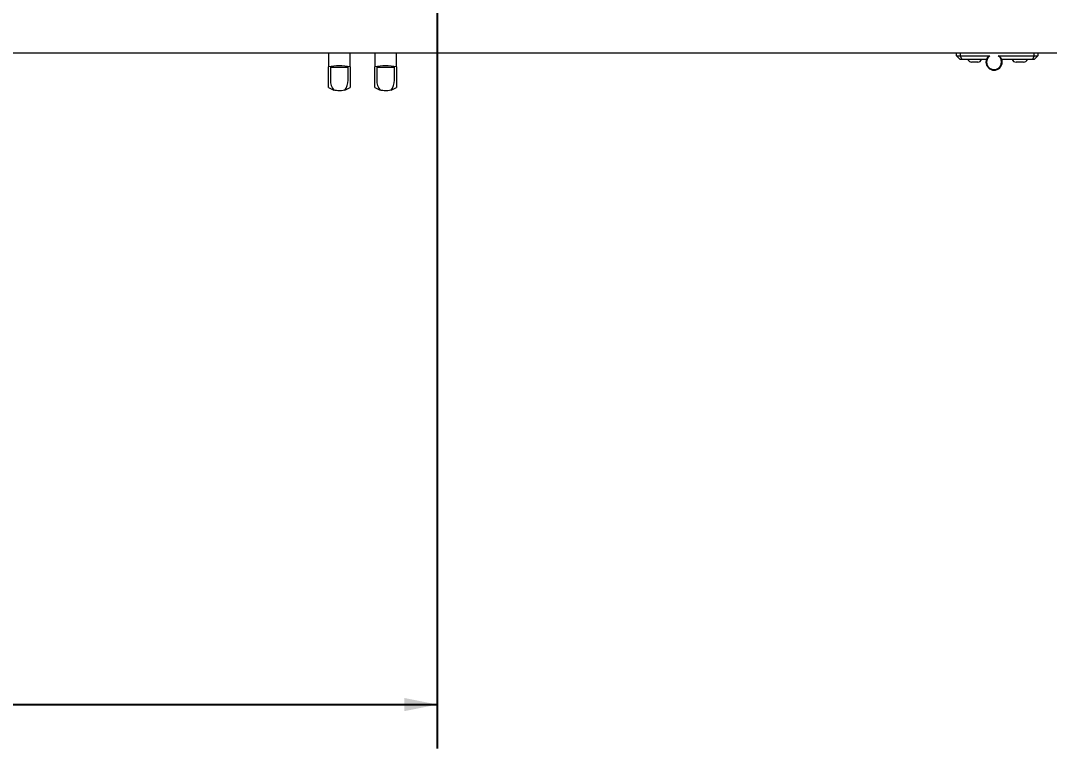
# Model space of a CAD drawing. Header units: millimetres. Extents: x 169 to 14583, y -399 to 10804.
# Drawn here: x 7823 to 8645, y 4480 to 5061 of the extents above; entities that cross this region are included whole.
import ezdxf

# ---------------------------------------------------------------- set-up
doc = ezdxf.new("R2010")
doc.units = ezdxf.units.MM
doc.header["$LTSCALE"] = 35
doc.layers.add('1', color=70, linetype='Continuous')
doc.styles.add('SLDTEXTSTYLE2', font='TXT', dxfattribs={"width": 0.7})
doc.dimstyles.new('SLDDIMSTYLE5', dxfattribs={"dimtxt": 105.988363, "dimasz": 26.25, "dimexe": 0, "dimexo": 0.0625, "dimgap": 26.497091, "dimtad": 1, "dimdec": 0, "dimrnd": 1e-09, "dimzin": 12, "dimdsep": 46, "dimtxsty": 'SLDTEXTSTYLE2', "dimsah": 1, "dimcen": 0.09, "dimadec": 0, "dimazin": 3, "dimtfac": 1, "dimtdec": 3, "dimtofl": 0, "dimtmove": 0, "dimatfit": 3, "dimfxl": 0, "dimfrac": 2, "dimtolj": 1, "dimtzin": 12, "dimarcsym": 0})

# ---------------------------------------------------------------- blocks, each defined once
blk = doc.blocks.new('_D_38')
at = {"layer": '1'}
for p, q in [((8156.08, 5335.52), (8156.08, 4480.02)), ((6541.28, 5040.02), (6541.28, 4480.02)), ((7207.03, 4709.49), (7490.33, 4709.49)), ((7490.33, 4547.43), (7207.03, 4547.43)), ((6541.28, 4515.02), (8156.08, 4515.02))]:
    blk.add_line(p, q, dxfattribs=at)
for centre, start, end in [((7207.03, 4628.46), 90, 270), ((7490.33, 4628.46), 270, 90)]:
    blk.add_arc(centre, 81.03, start, end, dxfattribs=at)
for points in [[(6541.28, 4515.02), (6567.53, 4509.77), (6567.53, 4520.27)], [(8156.08, 4515.02), (8129.83, 4520.27), (8129.83, 4509.77)]]:
    blk.add_solid(points, dxfattribs=at)
at = {"layer": '1', "insert": (7207.03, 4686.09), "char_height": 92.604, "attachment_point": 1, "style": 'SLDTEXTSTYLE2'}
blk.add_mtext('1615', dxfattribs=at)
blk = doc.blocks.new('_D_39')
at = {"layer": '1'}
for p, q in [((10336.28, 5511.02), (11734.62, 5511.02)), ((11699.62, 5511.02), (11699.62, 5088.12)), ((8051.64, 5088.12), (11734.62, 5088.12)), ((11699.62, 5088.12), (11699.62, 4698.41))]:
    blk.add_line(p, q, dxfattribs=at)
for points in [[(11699.62, 5511.02), (11694.37, 5484.77), (11704.87, 5484.77)], [(11699.62, 5088.12), (11704.87, 5114.37), (11694.37, 5114.37)]]:
    blk.add_solid(points, dxfattribs=at)
at = {"layer": '1', "insert": (11580.25, 4698.41), "char_height": 92.604, "attachment_point": 1, "rotation": 90, "style": 'SLDTEXTSTYLE2'}
blk.add_mtext('423', dxfattribs=at)

msp = doc.modelspace()

# ---------------------------------------------------------------- linework, layer by layer
at = {"color": 7, "linetype": 'Continuous', "lineweight": 18}
for p, q in [((9501.279, 5035.018), (6501.279, 5035.018)), ((8069.129, 5035.018), (8069.129, 5024.092)), ((8086.429, 5024.092), (8086.429, 5035.018)), ((8106.129, 5035.018), (8106.129, 5024.092)), ((8123.429, 5024.092), (8123.429, 5035.018)), ((8570.779, 5033.018), (8570.779, 5035.018)), ((8570.779, 5033.018), (8573.779, 5033.018)), ((8570.779, 5033.018), (8573.779, 5030.018)), ((8573.779, 5035.018), (8573.779, 5033.018)), ((8573.779, 5033.018), (8575.021, 5030.018)), ((8573.779, 5033.018), (8597.462, 5033.018)), ((8575.021, 5030.018), (8573.779, 5030.018)), ((8594.594, 5030.018), (8575.021, 5030.018)), ((8596.088, 5032.518), (8597.462, 5033.018)), ((8604.095, 5033.018), (8605.469, 5032.518)), ((8604.095, 5033.018), (8632.779, 5033.018)), ((8631.536, 5030.018), (8606.963, 5030.018)), ((8632.779, 5033.018), (8631.536, 5030.018)), ((8632.779, 5030.018), (8631.536, 5030.018)), ((8632.779, 5033.018), (8632.779, 5035.018)), ((8632.779, 5033.018), (8635.779, 5033.018)), ((8635.779, 5033.018), (8632.779, 5030.018)), ((8635.779, 5035.018), (8635.779, 5033.018)), ((8069.129, 5007.763), (8069.129, 5024.092)), ((8070.729, 5024.018), (8084.829, 5024.018)), ((8070.729, 5024.018), (8070.729, 5013.593)), ((8084.829, 5013.593), (8084.829, 5024.018)), ((8086.429, 5024.092), (8086.429, 5007.763)), ((8106.129, 5007.763), (8106.129, 5024.092)), ((8107.729, 5024.018), (8121.829, 5024.018)), ((8107.729, 5024.018), (8107.729, 5013.593)), ((8121.829, 5013.593), (8121.829, 5024.018)), ((8123.429, 5024.092), (8123.429, 5007.763)), ((8585.279, 5027.918), (8582.779, 5027.918)), ((8587.779, 5027.918), (8585.279, 5027.918)), ((8621.279, 5027.918), (8618.279, 5027.918)), ((8624.279, 5027.918), (8621.279, 5027.918))]:
    msp.add_line(p, q, dxfattribs=at)
for centre, radius, start, end in [((8582.779, 5030.918), 3, 197.457603, 270), ((8587.779, 5030.918), 3, 270, 342.542397), ((8600.779, 5028.018), 6.5, 136.186939, 43.813061), ((8600.779, 5028.018), 6, 123.55731, 56.44269), ((8618.279, 5031.418), 3.5, 203.578178, 270), ((8624.279, 5031.418), 3.5, 270, 336.421822), ((8077.779, 5020.018), 15, 234.783566, 253.175768), ((8077.779, 5020.018), 15, 286.824232, 305.216434), ((8114.779, 5020.018), 15, 234.783566, 253.175768), ((8114.779, 5020.018), 15, 286.824232, 305.216434)]:
    msp.add_arc(centre, radius, start, end, dxfattribs=at)
for centre, major_axis, start_param, end_param in [((8077.779, 4942.185), (0, 82.833), 6.1334889, 6.4328817), ((8114.779, 4942.185), (0, 82.833), 6.1334889, 6.4328817), ((8077.779, 5013.593), (0, 10.068), 1.5707963, 2.478163), ((8077.779, 5013.593), (0, 10.068), 3.8050223, 4.712389), ((8114.779, 5013.593), (0, 10.068), 1.5707963, 2.478163), ((8114.779, 5013.593), (0, 10.068), 3.8050223, 4.712389)]:
    msp.add_ellipse(centre, major_axis=major_axis, ratio=0.7002075, start_param=start_param, end_param=end_param, dxfattribs=at)
for points in [[(8082.12, 5005.66), (8082.038, 5005.636), (8081.309, 5005.419), (8079.877, 5005.113), (8077.665, 5004.969), (8075.539, 5005.134), (8074.141, 5005.45), (8073.502, 5005.641), (8073.437, 5005.66)], [(8119.12, 5005.66), (8119.038, 5005.636), (8118.309, 5005.419), (8116.877, 5005.113), (8114.665, 5004.969), (8112.539, 5005.134), (8111.141, 5005.45), (8110.502, 5005.641), (8110.437, 5005.66)]]:
    msp.add_open_spline(points, degree=3, knots=[0, 0, 0, 0, 0.0336648, 0.2995633, 0.5000047, 0.7369032, 0.9733008, 1, 1, 1, 1], dxfattribs=at)

# ---------------------------------------------------------------- dimensions: what is measured, and where the dimension line sits
at = {"layer": '1'}
dim = msp.add_linear_dim(base=(11699.619, 5088.118), p1=(10301.279, 5511.018), p2=(8016.635, 5088.118), angle=90, dimstyle='SLDDIMSTYLE5', dxfattribs=at)
dim.commit()
dim.dimension.update_dxf_attribs({"geometry": '_D_39', "text_midpoint": (11699.619, 4804.652), "dimtype": 160})
dim = msp.add_linear_dim(base=(8156.079, 4515.018), p1=(6541.279, 5075.018), p2=(8156.079, 5370.518), dimstyle='SLDDIMSTYLE5', dxfattribs=at)
dim.commit()
dim.dimension.update_dxf_attribs({"geometry": '_D_38', "text_midpoint": (7348.679, 4515.018), "dimtype": 160})

doc.saveas('drawing.dxf')
